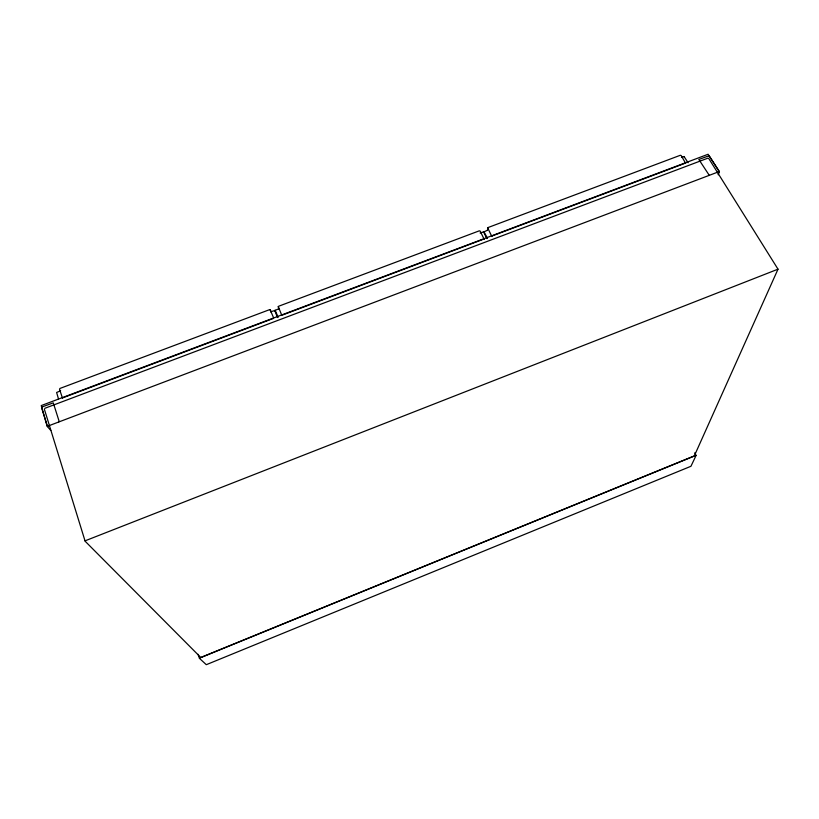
<?xml version="1.0" encoding="UTF-8"?>
<svg xmlns="http://www.w3.org/2000/svg" width="819" height="819" viewBox="0 0 819 819"><rect width="100%" height="100%" fill="white"/><g stroke="black" fill="none" stroke-linecap="round" stroke-linejoin="round"><path stroke-width="1.23" d="M487.489 230.088L488.083 227.528L680.323 155.272L681.152 155.518L685.677 163.39M271.058 312.172L270.25 309.756L269.553 309.664L59.971 388.441L59.521 389.209L62.52 398.29M60.647 390.786L56.613 392.475L58.456 398.802M718.304 174.816L719.174 171.263L708.097 154.259L41.226 405.589L47.113 426.054L47.871 426.075M491.84 236.456L487.663 227.856M684.008 156.664L681.449 157.289M708.988 155.794L698.832 159.47L709.254 175.307M274.662 310.647L278.583 308.814M718.335 174.304L718.939 171.12L709.029 155.62M484.203 239.343L480.139 231.081L479.33 230.815L278.695 306.224L278.204 306.767L278.982 309.193M483.394 232.125L487.254 230.334M44.871 408.292L707.8 158.19L708.742 158.477L778.009 269.175L694.317 455.907L201.29 657.268L200.655 657.36L85.135 541.226L44.359 409.172M694.727 452.825L696.058 455.487L690.949 466.277L206.306 664.69L199.447 658.333L198.044 654.309M696.017 455.344L199.416 658.169M778.009 269.175L85.033 540.847M718.703 171.724L719.236 171.529M484.049 239.005L282.371 315.069L281.562 314.783L278.276 306.562M58.702 421.969L59.111 421.263L53.286 402.876L42.004 406.971L41.595 407.667L47.502 426.535M270.096 309.633L273.587 317.792L273.198 318.519L62.93 397.778M47.563 426.228L719.021 171.642M271.15 311.609L275.286 310.411M480.129 233.005L483.937 231.746L487.5 238.38M684.039 163.677L491.902 236.046M684.039 156.48L688.093 162.756M47.328 426.515L50.809 430.436M275.133 310.288L278.163 317.291M486.906 238.605L483.548 231.89M277.528 317.526L274.723 310.442"/></g></svg>
